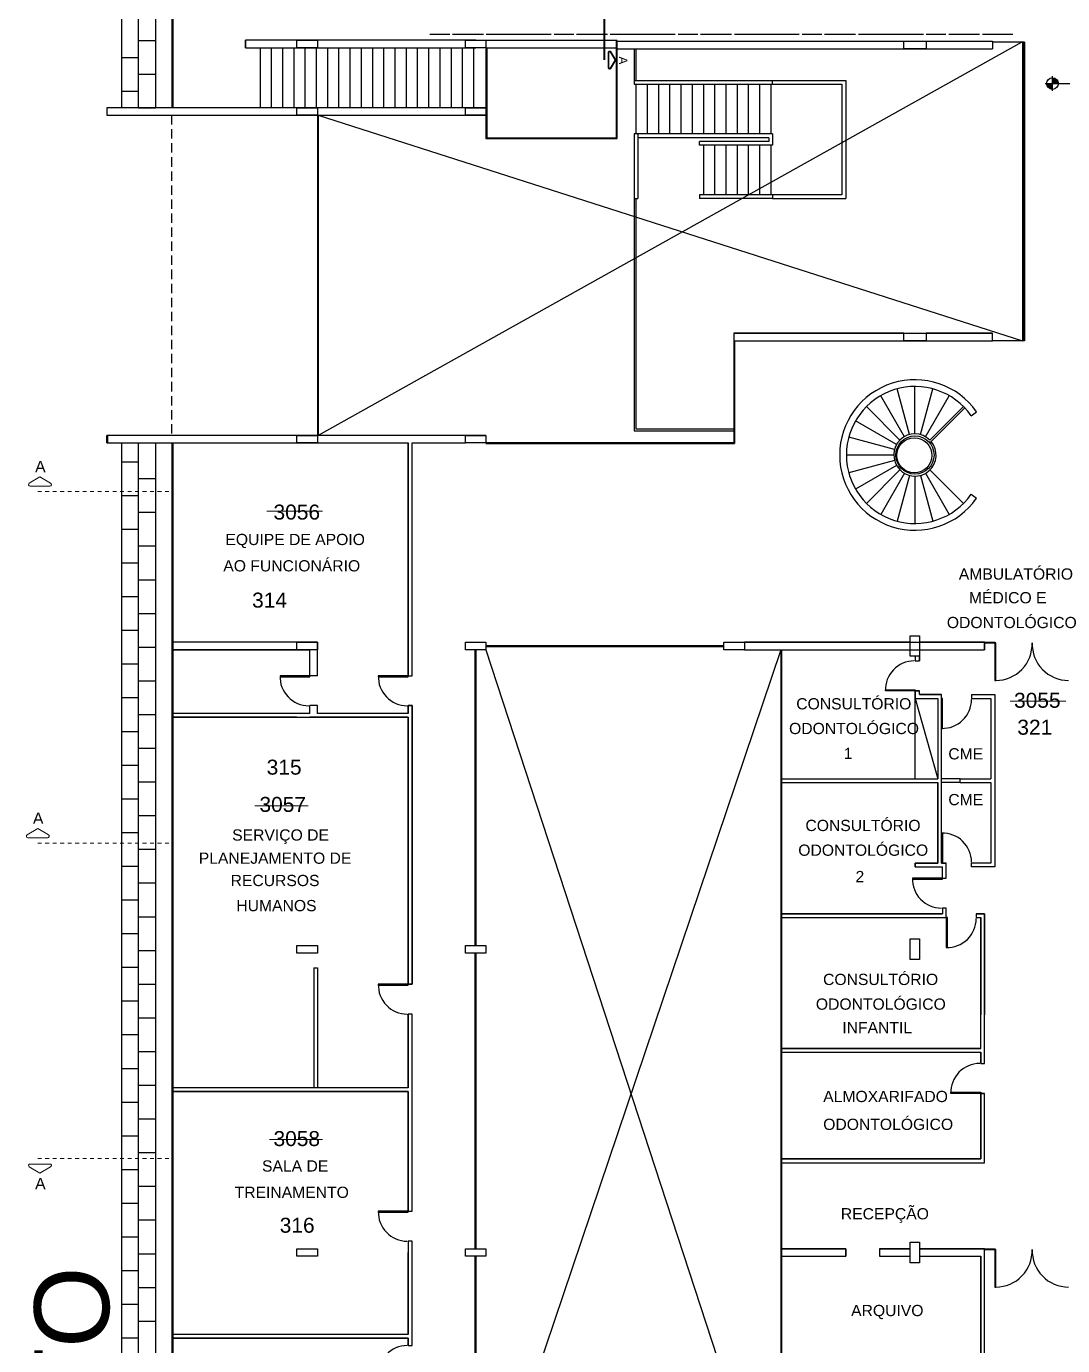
# Model space of a CAD drawing. Header units: metres. Extents: x -331 to 2982, y 362 to 2539.
# Drawn here: x 975.52 to 1003.19, y 2271.23 to 2306.47 of the extents above; entities that cross this region are included whole.
import ezdxf
from ezdxf.enums import TextEntityAlignment as Align

# ---------------------------------------------------------------- set-up
doc = ezdxf.new("R2010")
doc.units = ezdxf.units.M
doc.linetypes.add('DASHDOT', pattern=[1, 0.5, -0.25, 0, -0.25])
doc.linetypes.add('DASHED2', pattern=[0.375, 0.25, -0.125])
doc.layers.get('0').update_dxf_attribs({"color": 251})
for name, color, linetype in [('ALV', 251, 'Continuous'), ('Cota Nivel', 251, 'Continuous'), ('CX', 251, 'Continuous'), ('Det', 251, 'Continuous'), ('Det_Vigas', 251, 'Continuous'), ('Div', 251, 'Continuous'), ('Est', 251, 'Continuous'), ('Mob', 251, 'Continuous'), ('Pis', 251, 'Continuous'), ('Proj', 251, 'DASHED2'), ('SALAS ANTIGAS', 1, 'Continuous'), ('SALAS NOVAS', 7, 'Continuous'), ('Texto_Salas', 251, 'Continuous'), ('vid', 251, 'Continuous'), ('vis', 251, 'Continuous')]:
    doc.layers.add(name, color=color, linetype=linetype)
doc.layers.add('Det_Lcorte', color=251, linetype='Continuous', lineweight=20)
doc.layers.add('LCorte', color=251, linetype='Continuous', lineweight=20)
doc.styles.add('ARIAL', font='arial.ttf')
doc.styles.add('DESTAQUE', font='arial.ttf', dxfattribs={"height": 0.4})

# ---------------------------------------------------------------- blocks, each defined once
blk = doc.blocks.new('tttttttttttttt6')
at = {"color": 251}
blk.add_line((1224.9672, 2337.433), (1224.9872, 2337.433), dxfattribs=at)
for points in [[(1218.5801, 2321.408), (1218.5801, 2321.408)], [(1222.7222, 2321.408), (1222.7222, 2321.408)], [(1222.7222, 2321.208), (1222.7222, 2321.208)], [(1222.8222, 2321.408), (1222.8222, 2321.408)], [(1222.8222, 2321.208), (1222.8222, 2321.208)], [(1222.9472, 2321.208), (1222.9472, 2321.208)], [(1223.3472, 2321.408), (1223.3472, 2321.408)], [(1223.7472, 2321.408), (1223.7472, 2321.408)], [(1223.7472, 2321.208), (1223.7472, 2321.208)]]:
    blk.add_lwpolyline(points, dxfattribs=at)
at = {"layer": 'ALV', "color": 251}
for p, q in [((1210.3822, 2337.483), (1204.2322, 2337.483)), ((1204.2322, 2337.283), (1204.2322, 2337.483)), ((1205.6072, 2337.483), (1204.2322, 2337.483)), ((1204.2322, 2337.483), (1204.2322, 2337.283)), ((1204.2322, 2337.283), (1210.3822, 2337.283)), ((1204.2322, 2337.283), (1205.6072, 2337.283)), ((1210.1072, 2337.483), (1206.1572, 2337.483)), ((1206.1572, 2337.283), (1210.3322, 2337.283)), ((1224.1872, 2337.458), (1224.1872, 2337.258)), ((1205.6072, 2335.683), (1200.5322, 2335.683)), ((1200.5322, 2335.683), (1200.5322, 2335.483)), ((1205.6072, 2335.683), (1200.5322, 2335.683)), ((1200.5322, 2335.683), (1200.5322, 2335.483)), ((1210.6572, 2335.683), (1205.6072, 2335.683)), ((1210.1072, 2335.683), (1206.1572, 2335.683)), ((1200.5322, 2335.483), (1210.6572, 2335.483)), ((1200.5322, 2335.483), (1205.6072, 2335.483)), ((1206.1572, 2335.483), (1210.1072, 2335.483)), ((1205.6072, 2326.933), (1200.5322, 2326.933)), ((1200.5322, 2326.733), (1200.5322, 2326.933)), ((1205.6072, 2326.933), (1200.5322, 2326.933)), ((1200.5322, 2326.933), (1200.5322, 2326.733)), ((1200.5322, 2326.733), (1208.5822, 2326.733)), ((1200.5322, 2326.733), (1205.6072, 2326.733)), ((1200.5522, 2326.913), (1200.5522, 2326.753)), ((1210.6572, 2326.933), (1205.6072, 2326.933)), ((1210.1072, 2326.933), (1206.1572, 2326.933)), ((1206.1572, 2326.733), (1208.5822, 2326.733)), ((1208.5822, 2326.733), (1208.5822, 2320.5139)), ((1208.6822, 2326.733), (1210.1072, 2326.733)), ((1208.6822, 2320.5139), (1208.6822, 2326.733)), ((1208.6822, 2326.733), (1210.1072, 2326.733)), ((1206.1572, 2321.408), (1202.2922, 2321.408)), ((1206.1572, 2321.408), (1202.2922, 2321.408)), ((1205.6072, 2321.408), (1202.2922, 2321.408)), ((1205.6072, 2321.208), (1202.2922, 2321.208)), ((1202.2922, 2321.208), (1205.9572, 2321.208)), ((1202.2922, 2321.208), (1205.6072, 2321.208)), ((1205.9572, 2320.5139), (1205.9572, 2321.208)), ((1206.1572, 2320.5139), (1206.1572, 2321.208)), ((1221.9872, 2321.408), (1217.5572, 2321.408)), ((1217.5572, 2321.208), (1221.9872, 2321.208)), ((1217.5572, 2321.208), (1223.9722, 2321.208)), ((1223.9722, 2321.408), (1222.2372, 2321.408)), ((1222.2372, 2321.208), (1223.9722, 2321.208)), ((1223.9722, 2321.408), (1223.9722, 2321.208)), ((1223.9722, 2321.208), (1223.9722, 2321.408)), ((1222.1222, 2320.908), (1222.2372, 2320.908)), ((1222.2372, 2321.033), (1222.2372, 2320.908)), ((1206.1572, 2320.5139), (1205.9572, 2320.5139)), ((1208.5822, 2320.5139), (1208.6822, 2320.5139)), ((1222.1222, 2319.908), (1222.1222, 2320.108)), ((1222.2372, 2320.108), (1222.1222, 2320.108)), ((1222.1222, 2320.108), (1222.1222, 2319.908)), ((1222.2372, 2320.008), (1222.2372, 2320.108)), ((1222.2372, 2320.008), (1222.2372, 2320.108)), ((1205.9572, 2319.5082), (1205.9572, 2319.7139)), ((1206.1572, 2319.7139), (1205.9572, 2319.7139)), ((1206.1572, 2319.5082), (1206.1572, 2319.7139)), ((1208.6822, 2319.7139), (1208.5822, 2319.7139)), ((1208.5822, 2319.7139), (1208.5822, 2319.5082)), ((1208.6822, 2312.2773), (1208.6822, 2319.7139)), ((1222.1222, 2319.908), (1222.7222, 2319.908)), ((1222.8222, 2320.008), (1222.2372, 2320.008)), ((1222.7222, 2319.908), (1222.7222, 2317.758)), ((1222.8222, 2315.508), (1222.8222, 2320.008)), ((1205.9572, 2319.5082), (1202.2922, 2319.5082)), ((1205.6072, 2319.4082), (1202.2922, 2319.4082)), ((1202.2922, 2319.4082), (1205.9572, 2319.4082)), ((1202.2922, 2319.4082), (1205.6072, 2319.4082)), ((1208.5822, 2319.4082), (1205.9572, 2319.4082)), ((1205.9572, 2319.4082), (1208.5822, 2319.4082)), ((1208.5822, 2319.5082), (1206.1572, 2319.5082)), ((1208.5822, 2319.4082), (1208.5822, 2312.2773)), ((1218.5522, 2317.758), (1222.7222, 2317.758)), ((1218.5522, 2317.658), (1222.7222, 2317.658)), ((1222.7222, 2317.658), (1222.7222, 2315.508)), ((1222.7222, 2315.508), (1222.1222, 2315.508)), ((1222.1222, 2315.508), (1222.1222, 2315.408)), ((1222.9472, 2315.508), (1222.8222, 2315.508)), ((1222.8472, 2315.108), (1222.8472, 2315.408)), ((1222.8472, 2314.158), (1218.5522, 2314.158)), ((1218.5522, 2314.158), (1222.8472, 2314.158)), ((1218.5522, 2314.058), (1222.9472, 2314.058)), ((1218.5522, 2314.058), (1222.9472, 2314.058)), ((1222.9472, 2314.308), (1222.8472, 2314.308)), ((1222.8472, 2314.308), (1222.8472, 2314.158)), ((1222.9472, 2314.308), (1222.8472, 2314.308)), ((1222.8472, 2314.308), (1222.8472, 2314.158)), ((1222.9472, 2314.058), (1222.9472, 2314.308)), ((1222.9472, 2314.058), (1222.9472, 2314.308)), ((1223.7472, 2314.158), (1223.7472, 2314.058)), ((1223.7472, 2314.158), (1223.9722, 2314.158)), ((1223.9722, 2314.158), (1223.7472, 2314.158)), ((1223.7472, 2314.158), (1223.7472, 2314.058)), ((1223.7472, 2314.058), (1223.8722, 2314.058)), ((1223.8722, 2314.058), (1223.8722, 2311.458)), ((1223.9722, 2314.158), (1223.9722, 2314.158)), ((1223.9722, 2314.158), (1223.9722, 2311.458)), ((1223.9722, 2314.058), (1223.9722, 2314.158)), ((1223.9722, 2310.158), (1223.9722, 2314.058)), ((1208.5822, 2312.2773), (1208.6822, 2312.2773)), ((1208.6822, 2311.4773), (1208.5822, 2311.4773)), ((1208.5822, 2311.4773), (1208.5822, 2309.5082)), ((1208.6822, 2306.213), (1208.6822, 2311.4773)), ((1223.8722, 2310.558), (1218.5522, 2310.558)), ((1218.5522, 2310.558), (1223.8722, 2310.558)), ((1218.5522, 2310.458), (1223.8722, 2310.458)), ((1218.5522, 2310.458), (1223.8722, 2310.458)), ((1223.8722, 2310.458), (1223.8722, 2310.158)), ((1223.8722, 2310.158), (1223.9722, 2310.158)), ((1208.5822, 2309.5082), (1202.2922, 2309.5082)), ((1208.5822, 2309.5082), (1202.2922, 2309.5082)), ((1202.2922, 2309.4082), (1208.5822, 2309.4082)), ((1208.5822, 2309.4082), (1202.2922, 2309.4082)), ((1208.5822, 2309.4082), (1208.5822, 2306.213)), ((1223.9722, 2309.358), (1223.8722, 2309.358)), ((1223.8722, 2309.358), (1223.8722, 2307.608)), ((1223.9722, 2307.508), (1223.9722, 2309.358)), ((1223.9722, 2307.508), (1223.9722, 2309.358)), ((1223.8722, 2307.608), (1218.5522, 2307.608)), ((1218.5522, 2307.608), (1223.8722, 2307.608)), ((1218.5522, 2307.508), (1223.9722, 2307.508)), ((1218.5522, 2307.508), (1223.9722, 2307.508)), ((1208.5822, 2306.213), (1208.6822, 2306.213)), ((1208.6822, 2305.413), (1208.5822, 2305.413)), ((1208.5822, 2305.413), (1208.5822, 2302.9237)), ((1208.6822, 2302.6237), (1208.6822, 2305.413)), ((1220.2697, 2305.208), (1218.5522, 2305.208)), ((1218.5522, 2305.208), (1220.2697, 2305.208)), ((1218.5522, 2305.008), (1220.2697, 2305.008)), ((1218.5522, 2305.008), (1220.2697, 2305.008)), ((1220.2697, 2305.208), (1220.2697, 2305.008)), ((1220.2697, 2305.008), (1220.2697, 2305.208)), ((1221.1697, 2305.208), (1221.1697, 2305.008)), ((1221.9872, 2305.208), (1221.1697, 2305.208)), ((1221.1697, 2305.208), (1221.1697, 2305.008)), ((1221.1697, 2305.208), (1221.9872, 2305.208)), ((1221.1697, 2305.008), (1221.9872, 2305.008)), ((1221.1697, 2305.008), (1221.9872, 2305.008)), ((1223.9722, 2305.208), (1222.2372, 2305.208)), ((1222.2372, 2305.008), (1223.8722, 2305.008)), ((1223.8722, 2305.008), (1223.8722, 2302.3178)), ((1223.9722, 2300.408), (1223.9722, 2305.208)), ((1208.5822, 2302.9237), (1202.2922, 2302.9237)), ((1208.5822, 2302.9237), (1202.2922, 2302.9237)), ((1208.5822, 2302.8237), (1202.2922, 2302.8237)), ((1202.2922, 2302.8237), (1208.5822, 2302.8237)), ((1208.5822, 2302.6237), (1208.5822, 2302.8237)), ((1208.5822, 2302.8237), (1208.5822, 2302.6237)), ((1208.5822, 2302.6237), (1208.6822, 2302.6237))]:
    blk.add_line(p, q, dxfattribs=at)
for points in [[(1214.1572, 2337.458), (1224.1872, 2337.458)], [(1214.1572, 2337.258), (1224.1872, 2337.258)], [(1217.2922, 2329.658), (1224.1872, 2329.658)], [(1217.2722, 2329.458), (1224.1872, 2329.458)], [(1224.0222, 2329.458), (1224.0222, 2329.458)], [(1208.5822, 2320.5139), (1208.5822, 2326.733)], [(1208.6822, 2320.5139), (1208.6822, 2326.733)], [(1206.1572, 2320.5139), (1206.1572, 2321.408)], [(1217.5572, 2321.408), (1223.9722, 2321.408)], [(1223.8722, 2321.408), (1223.8722, 2321.408)], [(1208.5822, 2320.5139), (1208.6822, 2320.5139)], [(1222.1222, 2320.108), (1222.2372, 2320.108)], [(1208.5822, 2319.5082), (1206.1572, 2319.5082), (1206.1572, 2319.7139)], [(1208.5822, 2319.5082), (1208.5822, 2319.7139)], [(1208.6822, 2319.7139), (1208.6822, 2312.2773), (1208.5822, 2312.2773), (1208.5822, 2313.158)], [(1208.5822, 2319.7139), (1208.6822, 2319.7139)], [(1222.1222, 2319.908), (1222.7222, 2319.908), (1222.7222, 2317.758)], [(1222.2372, 2320.008), (1222.8222, 2320.008)], [(1222.7222, 2320.008), (1222.7222, 2320.008)], [(1222.8222, 2320.008), (1222.8222, 2320.008)], [(1222.8222, 2315.508), (1222.8222, 2320.008)], [(1208.5822, 2312.2773), (1208.5822, 2319.4082)], [(1222.7222, 2315.508), (1222.7222, 2317.658)], [(1222.1222, 2315.408), (1222.1222, 2315.508), (1222.7222, 2315.508)], [(1222.8222, 2315.508), (1222.9472, 2315.508)], [(1222.8472, 2315.108), (1222.9472, 2315.108), (1222.9472, 2315.508)], [(1222.1222, 2315.408), (1222.8472, 2315.408)], [(1222.7222, 2315.408), (1222.7222, 2315.408)], [(1222.8222, 2315.408), (1222.8222, 2315.408)], [(1223.7472, 2314.058), (1223.8722, 2314.058)], [(1223.8722, 2310.558), (1223.8722, 2314.058)], [(1223.8722, 2311.458), (1223.8722, 2314.058)], [(1223.9722, 2314.058), (1223.9722, 2314.058)], [(1223.9722, 2310.158), (1223.9722, 2314.058)], [(1208.6822, 2311.4773), (1208.5822, 2311.4773)], [(1208.5822, 2309.5082), (1208.5822, 2311.4773)], [(1208.6822, 2306.213), (1208.6822, 2311.4773)], [(1223.8722, 2310.158), (1223.8722, 2310.458)], [(1223.8722, 2310.158), (1223.9722, 2310.158)], [(1223.9722, 2310.458), (1223.9722, 2310.458)], [(1208.5822, 2306.213), (1208.5822, 2309.4082)], [(1223.8722, 2309.358), (1223.9722, 2309.358)], [(1223.8722, 2307.608), (1223.8722, 2309.358)], [(1223.9722, 2307.608), (1223.9722, 2307.608)], [(1223.9722, 2307.508), (1223.9722, 2307.508)], [(1208.5822, 2306.213), (1208.6822, 2306.213)], [(1208.5822, 2302.9237), (1208.5822, 2305.1082)], [(1222.2372, 2305.208), (1223.9722, 2305.208)], [(1222.2372, 2305.008), (1223.8722, 2305.008)], [(1223.8722, 2302.3178), (1223.8722, 2305.008)], [(1223.9722, 2300.408), (1223.9722, 2305.208)], [(1208.5822, 2302.6237), (1208.6822, 2302.6237)]]:
    blk.add_lwpolyline(points, dxfattribs=at)
for points in [[(1221.8122, 2329.658), (1217.2922, 2329.658), (1217.2722, 2329.658), (1217.2722, 2329.458), (1221.8122, 2329.458)], [(1224.1872, 2329.658), (1222.4122, 2329.658), (1222.4122, 2329.458), (1224.1872, 2329.458)], [(1222.2372, 2321.033), (1222.1222, 2321.033), (1222.1222, 2320.908), (1222.2372, 2320.908)]]:
    blk.add_lwpolyline(points, close=True, dxfattribs=at)
at = {"layer": 'Cota Nivel', "color": 251}
for points in [[(1225.5903, 2336.3293), (1227.0605, 2336.3293)], [(1225.7853, 2336.1343), (1225.7853, 2336.5243)]]:
    blk.add_lwpolyline(points, dxfattribs=at)
at = {"layer": 'Cota Nivel', "color": 251, "const_width": 0.156}
for points in [[(1225.7853, 2336.2513, -0.4142136), (1225.7073, 2336.3293, -1)], [(1225.8633, 2336.3293, 0.4142136), (1225.7853, 2336.4073, 1)]]:
    blk.add_lwpolyline(points, format="xyb", dxfattribs=at)
at = {"layer": 'Cota Nivel', "color": 251}
blk.add_circle((1225.7853, 2336.3293), 0.156, dxfattribs=at)
at = {"layer": 'CX', "color": 251, "ltscale": 8}
for points in [[(1205.9572, 2320.4839), (1205.9572, 2320.5139), (1205.1572, 2320.5139), (1205.1572, 2320.4839)], [(1208.5822, 2320.4839), (1208.5822, 2320.5139), (1207.7822, 2320.5139), (1207.7822, 2320.4839)], [(1222.1222, 2320.138), (1222.1222, 2320.108), (1221.3222, 2320.108), (1221.3222, 2320.138)], [(1222.8522, 2319.908), (1222.8222, 2319.908), (1222.8222, 2319.108), (1222.8522, 2319.108)], [(1222.8522, 2315.508), (1222.8222, 2315.508), (1222.8222, 2316.308), (1222.8522, 2316.308)], [(1222.8472, 2315.078), (1222.8472, 2315.108), (1222.0472, 2315.108), (1222.0472, 2315.078)], [(1222.9772, 2314.058), (1222.9472, 2314.058), (1222.9472, 2313.258), (1222.9772, 2313.258)], [(1208.5822, 2312.2473), (1208.5822, 2312.2773), (1207.7822, 2312.2773), (1207.7822, 2312.2473)], [(1223.8722, 2309.388), (1223.8722, 2309.358), (1223.0722, 2309.358), (1223.0722, 2309.388)], [(1208.5822, 2306.183), (1208.5822, 2306.213), (1207.7822, 2306.213), (1207.7822, 2306.183)]]:
    blk.add_lwpolyline(points, close=True, dxfattribs=at)
at = {"layer": 'CX', "color": 251, "ltscale": 0.8}
for centre, start, end in [((1224.2722, 2321.3584), 270, 1.74491), ((1226.2122, 2321.3584), 178.25509, 270), ((1224.2722, 2305.1584), 270, 1.74491), ((1226.2122, 2305.1584), 178.25509, 270)]:
    blk.add_arc(centre, 0.9704, start, end, dxfattribs=at)
at = {"layer": 'CX', "color": 251, "ltscale": 8}
for centre, start, end in [((1222.0922, 2320.1374), 90, 182.18938), ((1205.9272, 2320.4844), 177.81062, 270), ((1208.5522, 2320.4844), 177.81062, 270), ((1222.8516, 2319.878), 267.81062, 0), ((1222.8516, 2315.538), 0, 92.18938), ((1222.8172, 2315.0786), 177.81062, 270), ((1222.9766, 2314.028), 267.81062, 0), ((1208.5522, 2312.2479), 177.81062, 270), ((1223.8422, 2309.3874), 90, 182.18938), ((1208.5522, 2306.1836), 177.81062, 270), ((1208.5522, 2301.8532), 90, 182.18938)]:
    blk.add_arc(centre, 0.7706, start, end, dxfattribs=at)
at = {"layer": 'Det', "color": 251}
for p, q in [((1200.9322, 2335.683), (1200.9322, 2349.208)), ((1201.3822, 2335.683), (1201.3822, 2349.208)), ((1201.8322, 2348.758), (1201.8322, 2335.683)), ((1200.9322, 2337.478), (1200.9322, 2337.478)), ((1201.3822, 2337.478), (1201.8322, 2337.478)), ((1224.9672, 2337.433), (1206.1772, 2326.933)), ((1200.9322, 2337.028), (1201.3822, 2337.028)), ((1214.6122, 2337.258), (1214.6122, 2336.408)), ((1214.6622, 2337.258), (1214.6622, 2336.408)), ((1200.9322, 2336.578), (1200.9322, 2336.578)), ((1201.3822, 2336.578), (1201.8322, 2336.578)), ((1214.6122, 2336.408), (1220.2622, 2336.408)), ((1214.6122, 2336.408), (1214.6122, 2336.308)), ((1214.6122, 2336.308), (1220.1622, 2336.308)), ((1214.6622, 2336.308), (1214.6622, 2334.983)), ((1214.9622, 2336.308), (1214.9622, 2334.983)), ((1215.2622, 2336.308), (1215.2622, 2334.983)), ((1215.5622, 2336.308), (1215.5622, 2334.983)), ((1215.8622, 2336.308), (1215.8622, 2334.983)), ((1216.1622, 2336.308), (1216.1622, 2334.983)), ((1216.4622, 2336.308), (1216.4622, 2334.983)), ((1216.7622, 2336.308), (1216.7622, 2334.983)), ((1217.0622, 2336.308), (1217.0622, 2334.983)), ((1217.3622, 2336.308), (1217.3622, 2334.983)), ((1217.6622, 2336.308), (1217.6622, 2334.983)), ((1217.9622, 2336.308), (1217.9622, 2334.983)), ((1218.2622, 2336.308), (1218.2622, 2334.983)), ((1218.3122, 2336.308), (1218.3122, 2336.408)), ((1220.1622, 2336.308), (1220.1622, 2333.358)), ((1220.2622, 2336.408), (1220.2622, 2333.258)), ((1200.9322, 2336.128), (1201.3822, 2336.128)), ((1200.9322, 2335.678), (1200.9322, 2335.678)), ((1201.3822, 2335.678), (1201.8322, 2335.678)), ((1206.1772, 2335.483), (1224.9872, 2329.458)), ((1218.3122, 2334.983), (1214.6122, 2334.983)), ((1214.6122, 2334.983), (1214.6122, 2333.258)), ((1214.7122, 2334.983), (1214.7122, 2333.258)), ((1218.2122, 2334.883), (1214.7122, 2334.883)), ((1218.2122, 2334.883), (1218.2122, 2334.783)), ((1218.3122, 2334.983), (1218.3122, 2334.683)), ((1218.2122, 2334.783), (1216.3622, 2334.783)), ((1216.3622, 2334.683), (1216.3622, 2334.783)), ((1218.3122, 2334.683), (1216.3622, 2334.683)), ((1216.4622, 2334.683), (1216.4622, 2333.358)), ((1216.7622, 2334.683), (1216.7622, 2333.358)), ((1217.0622, 2334.683), (1217.0622, 2333.358)), ((1217.3622, 2334.683), (1217.3622, 2333.358)), ((1217.6622, 2334.683), (1217.6622, 2333.358)), ((1217.9622, 2334.683), (1217.9622, 2333.358)), ((1218.2622, 2334.683), (1218.2622, 2333.358)), ((1214.6122, 2333.258), (1214.6122, 2327.058)), ((1214.6122, 2333.258), (1214.7122, 2333.258)), ((1214.6622, 2333.258), (1214.6622, 2327.108)), ((1218.3122, 2333.358), (1216.3622, 2333.358)), ((1216.3622, 2333.358), (1216.3622, 2333.258)), ((1218.3122, 2333.258), (1216.3622, 2333.258)), ((1220.1622, 2333.358), (1218.3122, 2333.358)), ((1218.3122, 2333.358), (1218.3122, 2333.258)), ((1218.3122, 2333.258), (1220.2622, 2333.258)), ((1214.6622, 2327.108), (1217.2922, 2327.108)), ((1200.9322, 2285.308), (1200.9322, 2326.733)), ((1201.3822, 2285.308), (1201.3822, 2326.733)), ((1201.8322, 2326.733), (1201.8322, 2285.758)), ((1214.6122, 2327.058), (1217.2922, 2327.058)), ((1200.9322, 2326.678), (1200.9322, 2326.678)), ((1200.9322, 2326.228), (1201.3822, 2326.228)), ((1200.9322, 2325.778), (1200.9322, 2325.778)), ((1201.3822, 2325.778), (1201.8322, 2325.778)), ((1200.9322, 2325.328), (1201.3822, 2325.328)), ((1200.9322, 2324.878), (1200.9322, 2324.878)), ((1201.3822, 2324.878), (1201.8322, 2324.878)), ((1200.9322, 2324.428), (1201.3822, 2324.428)), ((1200.9322, 2323.978), (1200.9322, 2323.978)), ((1201.3822, 2323.978), (1201.8322, 2323.978)), ((1200.9322, 2323.528), (1201.3822, 2323.528)), ((1200.9322, 2323.078), (1200.9322, 2323.078)), ((1201.3822, 2323.078), (1201.8322, 2323.078)), ((1200.9322, 2322.628), (1201.3822, 2322.628)), ((1200.9322, 2322.178), (1200.9322, 2322.178)), ((1201.3822, 2322.178), (1201.8322, 2322.178)), ((1200.9322, 2321.728), (1201.3822, 2321.728)), ((1200.9322, 2321.278), (1200.9322, 2321.278)), ((1201.3822, 2321.278), (1201.8322, 2321.278)), ((1218.5322, 2321.208), (1210.3922, 2297.108)), ((1210.6572, 2321.208), (1218.5322, 2297.1068)), ((1200.9322, 2320.828), (1201.3822, 2320.828)), ((1200.9322, 2320.378), (1200.9322, 2320.378)), ((1201.3822, 2320.378), (1201.8322, 2320.378)), ((1200.9322, 2319.928), (1201.3822, 2319.928)), ((1200.9322, 2319.478), (1200.9322, 2319.478)), ((1201.3822, 2319.478), (1201.8322, 2319.478)), ((1200.9322, 2319.028), (1201.3822, 2319.028)), ((1200.9322, 2318.578), (1200.9322, 2318.578)), ((1201.3822, 2318.578), (1201.8322, 2318.578)), ((1200.9322, 2318.128), (1201.3822, 2318.128)), ((1200.9322, 2317.678), (1200.9322, 2317.678)), ((1201.3822, 2317.678), (1201.8322, 2317.678)), ((1200.9322, 2317.228), (1201.3822, 2317.228)), ((1200.9322, 2316.778), (1200.9322, 2316.778)), ((1201.3822, 2316.778), (1201.8322, 2316.778)), ((1200.9322, 2316.328), (1201.3822, 2316.328)), ((1200.9322, 2315.878), (1200.9322, 2315.878)), ((1201.3822, 2315.878), (1201.8322, 2315.878)), ((1200.9322, 2315.428), (1201.3822, 2315.428)), ((1200.9322, 2314.978), (1200.9322, 2314.978)), ((1201.3822, 2314.978), (1201.8322, 2314.978)), ((1200.9322, 2314.528), (1201.3822, 2314.528)), ((1200.9322, 2314.078), (1200.9322, 2314.078)), ((1201.3822, 2314.078), (1201.8322, 2314.078)), ((1200.9322, 2313.628), (1201.3822, 2313.628)), ((1200.9322, 2313.178), (1200.9322, 2313.178)), ((1201.3822, 2313.178), (1201.8322, 2313.178)), ((1200.9322, 2312.728), (1201.3822, 2312.728)), ((1200.9322, 2312.278), (1200.9322, 2312.278)), ((1201.3822, 2312.278), (1201.8322, 2312.278)), ((1200.9322, 2311.828), (1201.3822, 2311.828)), ((1200.9322, 2311.378), (1200.9322, 2311.378)), ((1201.3822, 2311.378), (1201.8322, 2311.378)), ((1200.9322, 2310.928), (1201.3822, 2310.928)), ((1200.9322, 2310.478), (1200.9322, 2310.478)), ((1201.3822, 2310.478), (1201.8322, 2310.478)), ((1200.9322, 2310.028), (1201.3822, 2310.028)), ((1200.9322, 2309.578), (1200.9322, 2309.578)), ((1201.3822, 2309.578), (1201.8322, 2309.578)), ((1200.9322, 2309.128), (1201.3822, 2309.128)), ((1200.9322, 2308.678), (1200.9322, 2308.678)), ((1201.3822, 2308.678), (1201.8322, 2308.678)), ((1200.9322, 2308.228), (1201.3822, 2308.228)), ((1200.9322, 2307.778), (1200.9322, 2307.778)), ((1201.3822, 2307.778), (1201.8322, 2307.778)), ((1200.9322, 2307.328), (1201.3822, 2307.328)), ((1200.9322, 2306.878), (1200.9322, 2306.878)), ((1201.3822, 2306.878), (1201.8322, 2306.878)), ((1200.9322, 2306.428), (1201.3822, 2306.428)), ((1200.9322, 2305.978), (1200.9322, 2305.978)), ((1201.3822, 2305.978), (1201.8322, 2305.978)), ((1200.9322, 2305.528), (1201.3822, 2305.528)), ((1200.9322, 2305.078), (1200.9322, 2305.078)), ((1201.3822, 2305.078), (1201.8322, 2305.078)), ((1200.9322, 2304.628), (1201.3822, 2304.628)), ((1200.9322, 2304.178), (1200.9322, 2304.178)), ((1201.3822, 2304.178), (1201.8322, 2304.178)), ((1200.9322, 2303.728), (1201.3822, 2303.728)), ((1200.9322, 2303.278), (1200.9322, 2303.278)), ((1201.3822, 2303.278), (1201.8322, 2303.278)), ((1200.9322, 2302.828), (1201.3822, 2302.828))]:
    blk.add_line(p, q, dxfattribs=at)
at = {"layer": 'Det_Lcorte', "color": 251, "linetype": 'DASHDOT', "ltscale": 0.002, "transparency": 33554534, "const_width": 0.05}
blk.add_lwpolyline([(1213.8189, 2339.8055), (1213.8189, 2336.9555)], dxfattribs=at)
at = {"layer": 'Det_Lcorte', "color": 251, "linetype": 'DASHDOT', "ltscale": 0.0075, "transparency": 33554534, "const_width": 0.05}
blk.add_lwpolyline([(1214.1163, 2336.9555), (1213.9881, 2336.7418, -0.7606673), (1213.9306, 2336.7577), (1213.9306, 2337.1532, -0.7606673), (1213.9881, 2337.1692), (1214.1163, 2336.9555)], format="xyb", dxfattribs=at)
at = {"layer": 'Det_Vigas', "color": 251}
for p, q in [((1209.1622, 2337.648), (1209.6882, 2337.648)), ((1209.7632, 2337.648), (1210.5892, 2337.648)), ((1210.6642, 2337.648), (1211.4747, 2337.648)), ((1211.4747, 2337.648), (1212.3997, 2337.648)), ((1212.4747, 2337.648), (1213.0007, 2337.648)), ((1213.0757, 2337.648), (1213.9017, 2337.648)), ((1213.9767, 2337.648), (1214.7872, 2337.648)), ((1214.7872, 2337.648), (1215.7122, 2337.648)), ((1215.7872, 2337.648), (1216.3132, 2337.648)), ((1216.3882, 2337.648), (1217.2142, 2337.648)), ((1217.2892, 2337.648), (1218.0997, 2337.648)), ((1218.0997, 2337.648), (1219.0247, 2337.648)), ((1219.0997, 2337.648), (1219.6257, 2337.648)), ((1219.7007, 2337.648), (1220.5267, 2337.648)), ((1220.6017, 2337.648), (1221.4122, 2337.648)), ((1221.4122, 2337.648), (1222.3372, 2337.648)), ((1222.4122, 2337.648), (1222.9382, 2337.648)), ((1223.0132, 2337.648), (1223.8392, 2337.648)), ((1223.9142, 2337.648), (1224.7247, 2337.648)), ((1210.6572, 2337.483), (1214.1572, 2337.483)), ((1210.6572, 2337.283), (1214.1572, 2337.283))]:
    blk.add_line(p, q, dxfattribs=at)
at = {"layer": 'Div', "color": 251}
for p, q in [((1223.6222, 2320.008), (1223.6222, 2319.908)), ((1223.3222, 2317.758), (1222.8222, 2317.758)), ((1223.3222, 2317.658), (1222.8222, 2317.658)), ((1223.3222, 2317.758), (1224.1422, 2317.758)), ((1223.3222, 2317.658), (1223.3222, 2317.758)), ((1223.3222, 2317.658), (1224.1422, 2317.658)), ((1223.6222, 2315.408), (1223.6222, 2315.508)), ((1206.0572, 2312.708), (1206.0572, 2309.5082)), ((1206.0572, 2312.708), (1206.1572, 2312.708)), ((1206.1572, 2312.708), (1206.1572, 2309.5082))]:
    blk.add_line(p, q, dxfattribs=at)
for points in [[(1223.6222, 2320.008), (1224.2422, 2320.008), (1224.2422, 2315.408), (1223.6222, 2315.408)], [(1223.6222, 2319.908), (1224.1422, 2319.908), (1224.1422, 2317.758)], [(1224.1422, 2317.658), (1224.1422, 2315.508), (1223.6222, 2315.508)]]:
    blk.add_lwpolyline(points, dxfattribs=at)
at = {"layer": 'Est', "color": 251}
for points in [[(1206.1572, 2337.283), (1205.6072, 2337.283), (1205.6072, 2337.483), (1206.1572, 2337.483)], [(1210.6572, 2337.283), (1210.1072, 2337.283), (1210.1072, 2337.483), (1210.6572, 2337.483)], [(1221.8122, 2337.258), (1221.8122, 2337.458), (1222.4122, 2337.458), (1222.4122, 2337.258)], [(1206.1572, 2335.483), (1205.6072, 2335.483), (1205.6072, 2335.683), (1206.1572, 2335.683)], [(1210.6572, 2335.483), (1210.1072, 2335.483), (1210.1072, 2335.683), (1210.6572, 2335.683)], [(1221.8122, 2329.458), (1221.8122, 2329.658), (1222.4122, 2329.658), (1222.4122, 2329.458)], [(1206.1572, 2326.733), (1205.6072, 2326.733), (1205.6072, 2326.933), (1206.1572, 2326.933)], [(1210.6572, 2326.733), (1210.1072, 2326.733), (1210.1072, 2326.933), (1210.6572, 2326.933)], [(1221.9872, 2321.033), (1221.9872, 2321.583), (1222.2372, 2321.583), (1222.2372, 2321.033)], [(1206.1572, 2321.208), (1205.6072, 2321.208), (1205.6072, 2321.408), (1206.1572, 2321.408)], [(1210.6572, 2321.208), (1210.1072, 2321.208), (1210.1072, 2321.408), (1210.6572, 2321.408)], [(1217.5572, 2321.208), (1217.0072, 2321.208), (1217.0072, 2321.408), (1217.5572, 2321.408)], [(1221.9872, 2312.933), (1221.9872, 2313.483), (1222.2372, 2313.483), (1222.2372, 2312.933)], [(1206.1572, 2313.108), (1205.6072, 2313.108), (1205.6072, 2313.308), (1206.1572, 2313.308)], [(1210.6572, 2313.108), (1210.1072, 2313.108), (1210.1072, 2313.308), (1210.6572, 2313.308)], [(1221.9872, 2304.833), (1221.9872, 2305.383), (1222.2372, 2305.383), (1222.2372, 2304.833)], [(1206.1572, 2305.008), (1205.6072, 2305.008), (1205.6072, 2305.208), (1206.1572, 2305.208)], [(1210.6572, 2305.008), (1210.1072, 2305.008), (1210.1072, 2305.208), (1210.6572, 2305.208)]]:
    blk.add_lwpolyline(points, close=True, dxfattribs=at)
at = {"layer": 'LCorte', "color": 251, "linetype": 'DASHDOT', "ltscale": 0.005}
for p, q in [((1198.6896, 2325.4309), (1202.2622, 2325.4309)), ((1198.6896, 2316.0381), (1202.2622, 2316.0381)), ((1198.6896, 2307.6199), (1202.2622, 2307.6199))]:
    blk.add_line(p, q, dxfattribs=at)
at = {"layer": 'LCorte', "color": 251}
for points in [[(1198.7477, 2325.8251), (1198.4628, 2325.6542, 0.7606673), (1198.484, 2325.5775), (1199.0113, 2325.5775, 0.7606673), (1199.0326, 2325.6542), (1198.7477, 2325.8251)], [(1198.6896, 2316.4346), (1198.4047, 2316.2637, 0.7606673), (1198.4259, 2316.187), (1198.9532, 2316.187, 0.7606673), (1198.9745, 2316.2637), (1198.6896, 2316.4346)], [(1198.7477, 2307.2256), (1198.4628, 2307.3966, -0.7606673), (1198.484, 2307.4732), (1199.0113, 2307.4732, -0.7606673), (1199.0326, 2307.3966), (1198.7477, 2307.2256)]]:
    blk.add_lwpolyline(points, format="xyb", dxfattribs=at)
at = {"layer": 'Mob', "color": 251}
blk.add_line((1222.1222, 2319.908), (1222.7222, 2317.758), dxfattribs=at)
blk.add_lwpolyline([(1222.1222, 2317.758), (1222.1222, 2319.908)], dxfattribs=at)
at = {"layer": 'Pis', "color": 251}
for p, q in [((1204.6322, 2335.683), (1204.6322, 2337.283)), ((1204.9322, 2335.683), (1204.9322, 2337.283)), ((1205.2322, 2335.683), (1205.2322, 2337.283)), ((1205.5322, 2335.683), (1205.5322, 2337.283)), ((1205.8322, 2335.683), (1205.8322, 2337.283)), ((1206.1322, 2335.683), (1206.1322, 2337.283)), ((1206.4322, 2335.683), (1206.4322, 2337.283)), ((1206.7322, 2335.683), (1206.7322, 2337.283)), ((1207.0322, 2335.683), (1207.0322, 2337.283)), ((1207.3322, 2335.683), (1207.3322, 2337.283)), ((1207.6322, 2335.683), (1207.6322, 2337.283)), ((1207.9322, 2335.683), (1207.9322, 2337.283)), ((1208.2322, 2335.683), (1208.2322, 2337.283)), ((1208.5322, 2335.683), (1208.5322, 2337.283)), ((1208.8322, 2335.683), (1208.8322, 2337.283)), ((1209.1322, 2335.683), (1209.1322, 2337.283)), ((1209.4322, 2335.683), (1209.4322, 2337.283)), ((1209.7322, 2335.683), (1209.7322, 2337.283)), ((1210.0322, 2335.683), (1210.0322, 2337.283)), ((1210.3322, 2335.683), (1210.3322, 2337.283)), ((1225.0372, 2337.433), (1224.1872, 2337.433)), ((1224.9872, 2337.433), (1224.9872, 2329.458)), ((1225.0372, 2329.458), (1224.1872, 2329.458)), ((1221.9659, 2326.9537), (1221.6385, 2328.1756)), ((1222.1122, 2326.973), (1222.1122, 2328.238)), ((1222.2584, 2326.9537), (1222.5858, 2328.1756)), ((1221.8297, 2326.8973), (1221.1972, 2327.9928)), ((1222.3947, 2326.8973), (1223.0272, 2327.9928)), ((1221.7127, 2326.8075), (1220.8182, 2327.702)), ((1222.5064, 2326.7315), (1223.4415, 2327.6666)), ((1222.5117, 2326.8075), (1223.4062, 2327.702)), ((1221.6229, 2326.6905), (1220.5274, 2327.323)), ((1221.5664, 2326.5542), (1220.3445, 2326.8816)), ((1221.5472, 2326.408), (1220.2822, 2326.408)), ((1221.5664, 2326.2618), (1220.3445, 2325.9344)), ((1221.6229, 2326.1255), (1220.5274, 2325.493)), ((1221.7127, 2326.0085), (1220.8182, 2325.114)), ((1222.5117, 2326.0085), (1223.4062, 2325.114)), ((1221.8297, 2325.9187), (1221.1972, 2324.8232)), ((1221.9659, 2325.8622), (1221.6385, 2324.6403)), ((1222.1122, 2325.843), (1222.1122, 2324.578)), ((1222.2584, 2325.8622), (1222.5858, 2324.6403)), ((1222.3947, 2325.9187), (1223.0272, 2324.8232))]:
    blk.add_line(p, q, dxfattribs=at)
blk.add_circle((1222.0971, 2326.3991), 0.4675, dxfattribs=at)
at = {"layer": 'Proj', "color": 251}
blk.add_line((1202.2622, 2335.483), (1202.2622, 2326.933), dxfattribs=at)
at = {"layer": 'SALAS ANTIGAS', "color": 251, "linetype": 'Continuous', "lineweight": 15}
for p, q in [((1206.2956, 2324.9057), (1204.8074, 2324.9057)), ((1226.1382, 2319.8338), (1224.6534, 2319.8338)), ((1205.9119, 2317.0385), (1204.4822, 2317.0385)), ((1206.293, 2308.1234), (1204.8806, 2308.1234))]:
    blk.add_line(p, q, dxfattribs=at)
at = {"layer": 'vid', "color": 251}
for p, q in [((1202.2722, 2348.318), (1202.2722, 2335.683)), ((1202.2922, 2348.298), (1202.2922, 2335.683)), ((1214.1372, 2337.458), (1214.1372, 2334.878)), ((1214.1572, 2334.858), (1214.1572, 2337.458)), ((1225.0172, 2337.433), (1225.0172, 2329.458)), ((1225.0372, 2337.433), (1225.0372, 2329.458)), ((1210.6572, 2337.258), (1210.6572, 2334.858)), ((1210.6772, 2337.258), (1210.6772, 2334.878)), ((1206.1572, 2335.483), (1206.1572, 2326.933)), ((1206.1772, 2335.483), (1206.1772, 2326.933)), ((1210.6572, 2334.858), (1214.1572, 2334.858)), ((1210.6772, 2334.878), (1214.1372, 2334.878)), ((1217.2722, 2329.458), (1217.2722, 2326.733)), ((1217.2922, 2329.458), (1217.2922, 2326.713)), ((1202.2722, 2326.733), (1202.2722, 2286.198)), ((1202.2922, 2326.733), (1202.2922, 2286.218)), ((1217.2722, 2326.733), (1210.6572, 2326.733)), ((1210.6576, 2326.713), (1217.2922, 2326.713)), ((1210.3722, 2313.308), (1210.3722, 2321.208)), ((1210.3922, 2313.308), (1210.3922, 2321.208)), ((1210.6572, 2321.318), (1217.0072, 2321.318)), ((1210.6572, 2321.298), (1217.0072, 2321.298)), ((1218.5322, 2321.208), (1218.5322, 2312.308)), ((1218.5522, 2321.208), (1218.5522, 2312.308)), ((1210.3722, 2305.208), (1210.3722, 2313.108)), ((1210.3922, 2305.208), (1210.3922, 2313.108)), ((1218.5322, 2312.308), (1218.5322, 2297.1068)), ((1218.5522, 2312.308), (1218.5522, 2297.1068)), ((1210.3722, 2297.108), (1210.3722, 2305.008)), ((1210.3922, 2297.108), (1210.3922, 2305.008))]:
    blk.add_line(p, q, dxfattribs=at)
at = {"layer": 'vid', "color": 251, "ltscale": 0.8}
for p, q in [((1223.9722, 2321.408), (1224.2422, 2321.408)), ((1223.9722, 2321.388), (1224.2422, 2321.388)), ((1224.2422, 2321.408), (1224.2422, 2321.388)), ((1223.9722, 2305.208), (1224.2422, 2305.208)), ((1223.9722, 2305.188), (1224.2422, 2305.188)), ((1224.2422, 2305.208), (1224.2422, 2305.188))]:
    blk.add_line(p, q, dxfattribs=at)
for points in [[(1224.2422, 2320.388), (1224.2722, 2320.388), (1224.2722, 2321.388), (1224.2422, 2321.388)], [(1224.2422, 2304.188), (1224.2722, 2304.188), (1224.2722, 2305.188), (1224.2422, 2305.188)]]:
    blk.add_lwpolyline(points, close=True, dxfattribs=at)
at = {"layer": 'vis', "color": 251}
for p, q in [((1223.6112, 2327.4576), (1223.7587, 2327.5609)), ((1223.6112, 2325.3583), (1223.7587, 2325.2551))]:
    blk.add_line(p, q, dxfattribs=at)
blk.add_circle((1222.1122, 2326.408), 0.51, dxfattribs=at)
for radius, start, end in [(2.01, 35, 325), (1.83, 35, 325), (0.565, 45, 39.92294)]:
    blk.add_arc((1222.1122, 2326.408), radius, start, end, dxfattribs=at)
at = {"layer": 'Det_Lcorte', "color": 251, "linetype": 'DASHDOT', "ltscale": 0.0075, "transparency": 33554534, "style": 'ARIAL'}
for tag, p in [('A', (1214.3221, 2339.7973)), ('B', (1234.7042, 2339.7973)), ('C', (1271.1112, 2339.7973)), ('A', (1214.3221, 2336.9463)), ('B', (1234.7042, 2336.9463)), ('C', (1271.1112, 2336.9463))]:
    blk.add_attdef(tag, text='', height=0.225, rotation=270, dxfattribs=at).set_placement(p, align=Align.MIDDLE_CENTER)
at = {"layer": 'LCorte', "color": 251, "style": 'ARIAL'}
for tag, p in [('A', (1275.3241, 2379.6973)), ('B', (1302.5617, 2377.7988)), ('A', (1275.3231, 2282.3686)), ('B', (1302.5617, 2282.3686))]:
    blk.add_attdef(tag, text='', height=0.3, rotation=90, dxfattribs=at).set_placement(p, align=Align.MIDDLE_CENTER)
for tag, p in [('F', (1198.7585, 2341.9841)), ('F', (1330.4237, 2341.9841)), ('F', (1330.4237, 2341.9841)), ('E', (1198.7585, 2326.0996)), ('E', (1330.4237, 2326.0996)), ('D', (1198.7004, 2316.7091)), ('D', (1330.4237, 2316.7068)), ('C', (1198.7585, 2306.9512)), ('C', (1330.4237, 2306.9512))]:
    blk.add_attdef(tag, text='', height=0.3, dxfattribs=at).set_placement(p, align=Align.MIDDLE_CENTER)
at = {"layer": 'SALAS ANTIGAS', "color": 251, "style": 'DESTAQUE'}
for s, p in [('3056', (1205.605, 2324.6841)), ('3055', (1225.3796, 2319.6576)), ('3057', (1205.2296, 2316.8773)), ('3058', (1205.605, 2307.9525))]:
    blk.add_text(s, height=0.4, dxfattribs=at).set_placement(p, align=Align.CENTER)
at = {"layer": 'SALAS NOVAS', "color": 251, "style": 'DESTAQUE'}
for s, p in [('314', (1204.8779, 2322.3325)), ('321', (1225.3119, 2318.9387)), ('315', (1205.2669, 2317.8715)), ('316', (1205.6154, 2305.6382))]:
    blk.add_text(s, height=0.4, dxfattribs=at).set_placement(p, align=Align.CENTER)
at = {"layer": 'Texto_Salas', "color": 251, "style": 'DESTAQUE'}
for s, p in [('EQUIPE DE APOIO', (1205.5616, 2324.0026)), ('AO FUNCIONÁRIO', (1205.4703, 2323.2991)), ('CME', (1223.469, 2318.2778)), ('CME', (1223.469, 2317.0552)), ('SERVIÇO DE', (1205.172, 2316.11)), ('PLANEJAMENTO DE', (1205.0251, 2315.4912)), ('RECURSOS', (1205.0251, 2314.8951)), ('HUMANOS', (1205.0624, 2314.2245)), ('SALA DE', (1205.5616, 2307.2711)), ('TREINAMENTO', (1205.4703, 2306.5675))]:
    blk.add_text(s, height=0.3, dxfattribs=at).set_placement(p, align=Align.CENTER)
for s, p in [('AMBULATÓRIO', (1223.2834, 2323.0799)), ('MÉDICO E', (1223.5537, 2322.4473)), ('ODONTOLÓGICO', (1222.9638, 2321.7846)), ('CONSULTÓRIO ', (1218.9426, 2319.6142)), ('ODONTOLÓGICO', (1218.7506, 2318.9543)), ('1', (1220.2114, 2318.2887)), ('CONSULTÓRIO ', (1219.1881, 2316.3645)), ('ODONTOLÓGICO', (1218.9961, 2315.7046)), ('2', (1220.525, 2314.9998)), ('CONSULTÓRIO ', (1219.6585, 2312.2533)), ('ODONTOLÓGICO', (1219.4665, 2311.5935)), ('INFANTIL', (1220.1722, 2310.967)), ('ALMOXARIFADO', (1219.6625, 2309.1268)), ('ODONTOLÓGICO', (1219.6625, 2308.3829)), ('RECEPÇÃO', (1220.133, 2305.9945)), ('ARQUIVO', (1220.4074, 2303.4104))]:
    blk.add_text(s, height=0.3, dxfattribs=at).set_placement(p)
at = {"layer": 'Texto_Salas', "color": 251, "insert": (1200.6233, 2294.8333), "char_height": 2, "width": 19.865216, "attachment_point": 8, "rotation": 90, "style": 'ARIAL'}
blk.add_mtext('3º PAVIMENTO', dxfattribs=at)

msp = doc.modelspace()

# ---------------------------------------------------------------- block references
at = {"color": 1, "linetype": 'Continuous', "lineweight": 15}
ref = msp.add_blockref('tttttttttttttt6', (-222.865, -31.39), dxfattribs=at)
ref.add_attrib('A', 'A', dxfattribs={"layer": 'Det_Lcorte', "color": 251, "linetype": 'DASHDOT', "ltscale": 0.0075, "transparency": 33554534, "height": 0.225, "rotation": 270, "style": 'ARIAL'}).set_placement((991.457, 2305.556), align=Align.MIDDLE_CENTER)
ref.add_attrib('C', 'A', dxfattribs={"layer": 'LCorte', "color": 251, "height": 0.3, "style": 'ARIAL'}).set_placement((975.893, 2275.561), align=Align.MIDDLE_CENTER)
ref.add_attrib('E', 'A', dxfattribs={"layer": 'LCorte', "color": 251, "height": 0.3, "style": 'ARIAL'}).set_placement((975.893, 2294.709), align=Align.MIDDLE_CENTER)
ref.add_attrib('D', 'A', dxfattribs={"layer": 'LCorte', "color": 251, "height": 0.3, "style": 'ARIAL'}).set_placement((975.835, 2285.319), align=Align.MIDDLE_CENTER)

doc.saveas('drawing.dxf')
